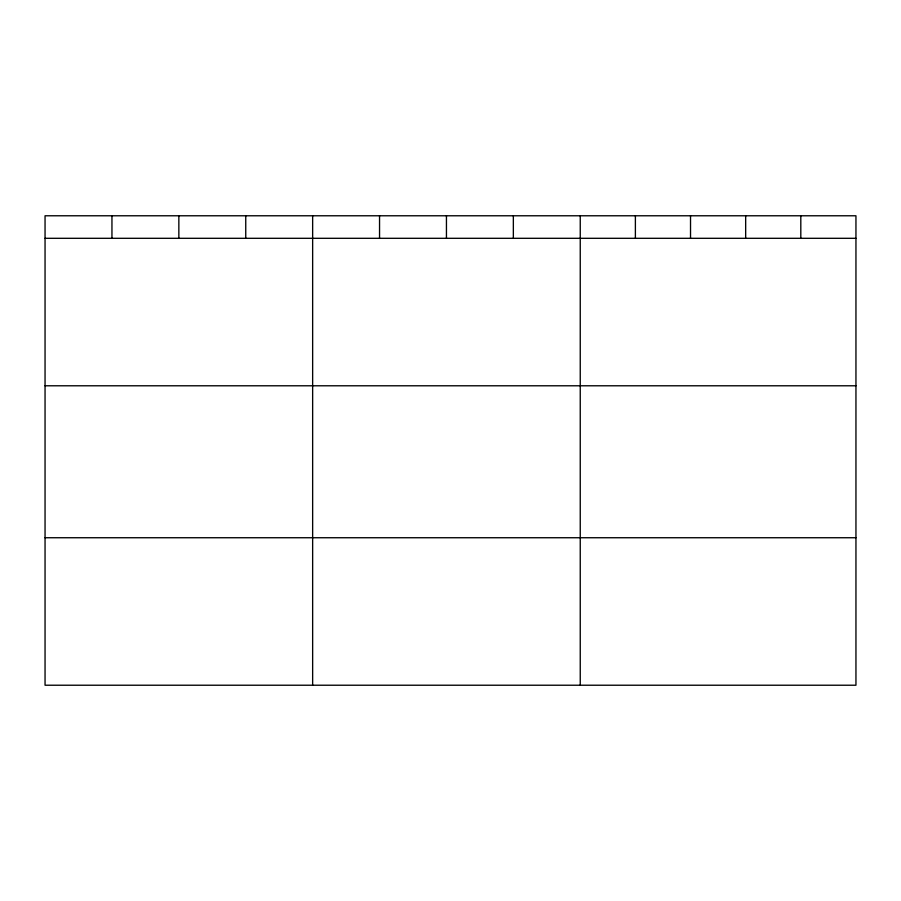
<?xml version="1.0" encoding="UTF-8"?>
<svg xmlns="http://www.w3.org/2000/svg" width="901" height="901" viewBox="0 0 901 901"><rect width="100%" height="100%" fill="white"/><g stroke="black" fill="none" stroke-linecap="round" stroke-linejoin="round"><path stroke-width="1.35" d="M855.95 238.303L855.95 685.222L45.05 685.222L45.05 215.778L855.95 215.778L855.95 238.303L45.05 238.303M45.05 385.786L855.95 385.786M45.05 537.739L855.95 537.739M800.809 215.778L800.809 238.303M745.668 215.778L745.668 238.303M690.526 215.778L690.526 238.303M635.385 215.778L635.385 238.303M580.244 215.778L580.244 685.222M513.345 215.778L513.345 238.303M446.445 215.778L446.445 238.303M379.546 215.778L379.546 238.303M312.647 215.778L312.647 685.222M245.748 215.778L245.748 238.303M178.849 215.778L178.849 238.303M111.949 215.778L111.949 238.303"/></g></svg>
